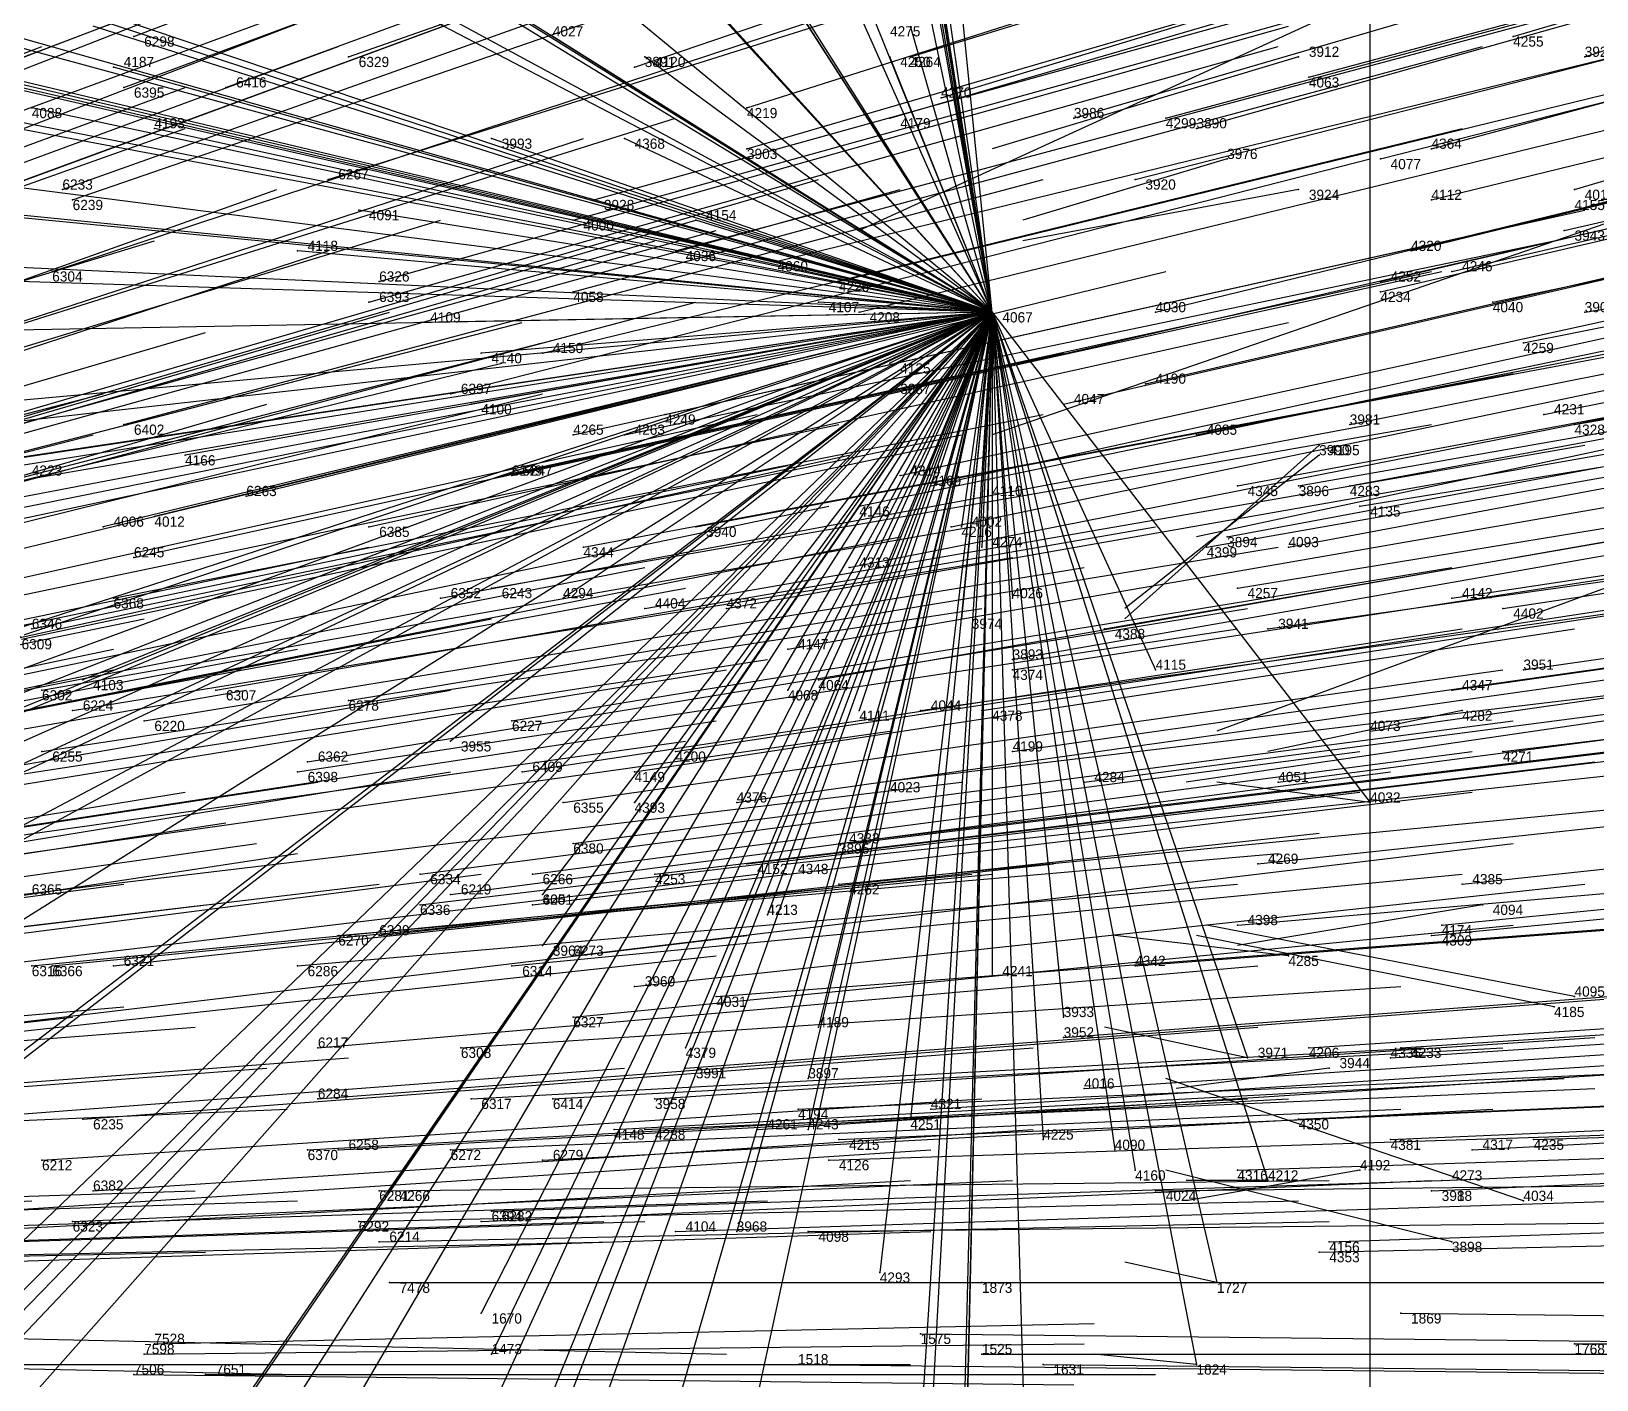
# Model space of a CAD drawing. Extents: x -0.5 to 0.59, y -0.5 to 0.59.
# Drawn here: x 0.317 to 0.4702, y -0.0055 to 0.1265 of the extents above; entities that cross this region are included whole.
import ezdxf

# ---------------------------------------------------------------- set-up
doc = ezdxf.new("R2010")
doc.units = 0
for name, color, linetype in [('Clients', 3, 'CONTINUOUS'), ('Facilities', 3, 'CONTINUOUS'), ('Facilities_lines', 3, 'CONTINUOUS'), ('Min_max_boxes', 1, 'CONTINUOUS'), ('Normals', 1, 'CONTINUOUS'), ('Source_points', 5, 'CONTINUOUS'), ('Text', 3, 'CONTINUOUS')]:
    doc.layers.add(name, color=color, linetype=linetype)

msp = doc.modelspace()

# ---------------------------------------------------------------- linework, layer by layer
at = {"layer": 'Clients', "color": 5}
for p in [(0.368, 0.126, -1.25), (0.325, 0.123, -1.25), (0.377, 0.124, -1.25), (0.401, 0.124, -1.25), (0.317, 0.119, -1.25), (0.329, 0.117, -1.25), (0.362, 0.116, -1.25), (0.375, 0.116, -1.25), (0.349, 0.109, -1.25), (0.382, 0.108, -1.25), (0.343, 0.105, -1.25), (0.394, 0.1, -1.25), (0.355, 0.098, -1.25), (0.361, 0.095, -1.25), (0.401, 0.094, -1.25), (0.36, 0.09, -1.25), (0.332, 0.085, -1.25), (0.411, 0.081, -1.25), (0.329, 0.079, -1.25), (0.324, 0.078, -1.25), (0.408, 0.078, -1.25), (0.41, 0.076, -1.25), (0.369, 0.071, -1.25), (0.413, 0.071, -1.25), (0.408, 0.069, -1.25), (0.322, 0.063, -1.25), (0.427, 0.064, -1.25), (0.391, 0.062, -1.25), (0.398, 0.06, -1.25), (0.358, 0.057, -1.25), (0.376, 0.051, -1.25), (0.448, 0.051, -1.25), (0.367, 0.042, -1.25), (0.389, 0.04, -1.25), (0.367, 0.037, -1.25), (0.411, 0.034, -1.25), (0.418, 0.03, -1.25), (0.394, 0.029, -1.25), (0.381, 0.027, -1.25), (0.436, 0.026, -1.25), (0.393, 0.024, -1.25), (0.403, 0.02, -1.25), (0.393, 0.019, -1.25), (0.416, 0.018, -1.25), (0.423, 0.017, -1.25), (0.425, 0.015, -1.25), (0.438, 0.014, -1.25), (0.352, 0.013, -1.25), (0.386, 0.009, -1.25), (0.4, 0.005, -1.25), (0.433, 0.004, -1.25), (0.361, 0.001, -1.25), (0.362, -0.003, -1.25), (0.431, -0.004, -1.25)]:
    msp.add_point(p, dxfattribs=at)
at = {"layer": 'Facilities', "color": 3}
for p in [(0.327, 0.126, -0.876), (0.462, 0.126, -1.196), (0.348, 0.124, -0.924), (0.376, 0.123, -0.99), (0.403, 0.124, -1.053), (0.441, 0.124, -1.25), (0.469, 0.124, -1.213), (0.442, 0.122, -1.145), (0.326, 0.121, -0.869), (0.336, 0.121, -0.894), (0.406, 0.12, -1.058), (0.387, 0.119, -1.011), (0.401, 0.118, -1.045), (0.419, 0.118, -1.089), (0.428, 0.118, -1.109), (0.431, 0.117, -1.116), (0.387, 0.115, -1.009), (0.454, 0.115, -1.17), (0.434, 0.114, -1.25), (0.449, 0.114, -1.158), (0.346, 0.112, -0.91), (0.425, 0.112, -1.099), (0.32, 0.111, -0.846), (0.441, 0.111, -1.25), (0.468, 0.111, -1.202), (0.321, 0.11, -0.847), (0.372, 0.11, -0.971), (0.454, 0.11, -1.167), (0.468, 0.109, -1.201), (0.37, 0.108, -0.965), (0.467, 0.107, -1.198), (0.38, 0.105, -0.986), (0.452, 0.105, -1.159), (0.319, 0.103, -0.838), (0.39, 0.104, -1.008), (0.456, 0.103, -1.169), (0.351, 0.102, -0.914), (0.396, 0.102, -1.021), (0.449, 0.102, -1.152), (0.35, 0.1, -0.911), (0.37, 0.101, -0.958), (0.449, 0.101, -1.15), (0.46, 0.1, -1.176), (0.398, 0.099, -1.026), (0.411, 0.099, -1.25), (0.427, 0.099, -1.096), (0.469, 0.099, -1.197), (0.367, 0.095, -0.949), (0.463, 0.096, -1.181), (0.426, 0.092, -1.09), (0.358, 0.091, -0.925), (0.401, 0.091, -1.029), (0.379, 0.089, -0.972), (0.418, 0.09, -1.07), (0.465, 0.089, -1.184), (0.326, 0.088, -0.844), (0.446, 0.088, -1.135), (0.468, 0.088, -1.189), (0.37, 0.087, -0.949), (0.375, 0.087, -0.963), (0.431, 0.087, -1.1), (0.443, 0.086, -1.25), (0.443, 0.085, -1.25), (0.363, 0.083, -0.932), (0.364, 0.083, -0.934), (0.402, 0.083, -1.027), (0.405, 0.082, -1.032), (0.435, 0.082, -1.108), (0.441, 0.082, -1.121), (0.446, 0.082, -1.133), (0.338, 0.081, -0.868), (0.398, 0.08, -1.015), (0.447, 0.08, -1.136), (0.35, 0.078, -0.897), (0.382, 0.078, -0.975), (0.407, 0.078, -1.036), (0.434, 0.077, -1.101), (0.371, 0.076, -0.946), (0.432, 0.076, -1.096), (0.44, 0.076, -1.115), (0.327, 0.075, -0.838), (0.397, 0.074, -1.01), (0.325, 0.071, -0.831), (0.357, 0.071, -0.911), (0.362, 0.072, -0.923), (0.435, 0.072, -1.103), (0.456, 0.071, -1.154), (0.377, 0.07, -0.959), (0.385, 0.07, -0.978), (0.461, 0.07, -1.166), (0.317, 0.068, -0.81), (0.422, 0.068, -1.069), (0.438, 0.068, -1.109), (0.391, 0.066, -0.992), (0.413, 0.065, -1.044), (0.394, 0.063, -0.997), (0.413, 0.064, -1.044), (0.463, 0.064, -1.167), (0.318, 0.062, -0.809), (0.335, 0.062, -0.852), (0.456, 0.062, -1.151), (0.321, 0.06, -0.816), (0.348, 0.061, -0.883), (0.404, 0.06, -1.021), (0.41, 0.06, -1.036), (0.457, 0.06, -1.25), (0.328, 0.059, -0.833), (0.364, 0.059, -0.922), (0.448, 0.058, -1.129), (0.318, 0.056, -0.808), (0.38, 0.056, -0.96), (0.413, 0.056, -1.041), (0.461, 0.056, -1.16), (0.343, 0.054, -0.869), (0.344, 0.055, -0.872), (0.365, 0.054, -0.924), (0.376, 0.054, -0.949), (0.4, 0.053, -1.009), (0.42, 0.053, -1.059), (0.439, 0.053, -1.105), (0.369, 0.051, -0.932), (0.386, 0.051, -0.973), (0.37, 0.047, -0.931), (0.396, 0.047, -0.997), (0.397, 0.047, -0.998), (0.387, 0.045, -0.974), (0.391, 0.045, -0.984), (0.437, 0.045, -1.099), (0.355, 0.044, -0.895), (0.366, 0.044, -0.923), (0.378, 0.044, -0.951), (0.396, 0.043, -0.996), (0.457, 0.043, -1.149), (0.358, 0.042, -0.902), (0.355, 0.041, -0.893), (0.366, 0.041, -0.921), (0.459, 0.041, -1.25), (0.435, 0.039, -1.093), (0.455, 0.039, -1.141), (0.347, 0.038, -0.872), (0.351, 0.038, -0.882), (0.454, 0.038, -1.14), (0.37, 0.036, -0.929), (0.44, 0.036, -1.25), (0.317, 0.035, -0.796), (0.319, 0.035, -0.801), (0.325, 0.035, -0.818), (0.343, 0.035, -0.862), (0.364, 0.035, -0.915), (0.425, 0.035, -1.066), (0.376, 0.033, -0.944), (0.384, 0.032, -0.962), (0.466, 0.031, -1.25), (0.468, 0.032, -1.25), (0.37, 0.03, -0.927), (0.418, 0.028, -1.047), (0.345, 0.027, -0.864), (0.359, 0.027, -0.899), (0.442, 0.027, -1.106), (0.451, 0.027, -1.131), (0.381, 0.025, -0.955), (0.444, 0.025, -1.25), (0.45, 0.026, -1.126), (0.42, 0.023, -1.051), (0.345, 0.022, -0.864), (0.36, 0.022, -0.902), (0.368, 0.022, -0.921), (0.378, 0.022, -0.946), (0.322, 0.02, -0.807), (0.392, 0.021, -0.981), (0.405, 0.021, -1.013), (0.441, 0.02, -1.103), (0.374, 0.019, -0.936), (0.377, 0.019, -0.945), (0.388, 0.019, -0.971), (0.344, 0.017, -0.861), (0.347, 0.017, -0.869), (0.358, 0.017, -0.896), (0.396, 0.018, -0.992), (0.45, 0.018, -1.125), (0.458, 0.017, -1.146), (0.464, 0.018, -1.161), (0.318, 0.016, -0.795), (0.367, 0.016, -0.919), (0.395, 0.016, -0.989), (0.435, 0.015, -1.088), (0.447, 0.015, -1.25), (0.455, 0.014, -1.139), (0.323, 0.013, -0.808), (0.351, 0.013, -0.877), (0.427, 0.013, -1.069), (0.454, 0.013, -1.136), (0.454, 0.013, -1.136), (0.362, 0.011, -0.906), (0.463, 0.012, -1.25), (0.321, 0.01, -0.802), (0.349, 0.01, -0.872), (0.361, 0.01, -0.904), (0.351, 0.008, -0.878), (0.38, 0.009, -0.951), (0.393, 0.009, -0.983), (0.444, 0.008, -1.109), (0.456, 0.008, -1.25), (0.443, 0.007, -1.108), (0.352, 0.004, -0.881), (0.41, 0.004, -1.024), (0.451, 0.001, -1.127), (0.404, -0.001, -1.009), (0.328, -0.003, -0.819), (0.329, -0.002, -0.822), (0.41, -0.003, -1.025), (0.468, -0.002, -1.169), (0.392, -0.004, -0.979), (0.416, -0.004, -1.041), (0.327, -0.005, -0.817), (0.334, -0.005, -0.836)]:
    msp.add_point(p, dxfattribs=at)
at = {"layer": 'Facilities_lines', "color": 3}
for q in [(0.393, 0.21, -1.25), (0.392, 0.205, -1.25), (0.391, 0.195, -1.25), (0.397, 0.196, -1.25), (0.374, 0.191, -1.25), (0.397, 0.187, -1.25), (0.396, 0.186, -1.25), (0.359, 0.18, -1.25), (0.375, 0.18, -1.25), (0.398, 0.178, -1.25), (0.361, 0.177, -1.25), (0.363, 0.175, -1.25), (0.326, 0.169, -1.25), (0.346, 0.17, -1.25), (0.35, 0.166, -1.25), (0.306, 0.163, -1.25), (0.289, 0.14, -1.25), (0.264, 0.139, -1.25), (0.339, 0.138, -1.25), (0.35, 0.137, -1.25), (0.301, 0.135, -1.25), (0.342, 0.135, -1.25), (0.258, 0.134, -1.25), (0.287, 0.134, -1.25), (0.36, 0.131, -1.25), (0.277, 0.13, -1.25), (0.408, 0.129, -1.25), (0.323, 0.127, -1.25), (0.368, 0.126, -1.25), (0.403, 0.127, -1.25), (0.273, 0.125, -1.25), (0.278, 0.125, -1.25), (0.306, 0.124, -1.25), (0.325, 0.123, -1.25), (0.377, 0.124, -1.25), (0.401, 0.124, -1.25), (0.313, 0.122, -1.25), (0.247, 0.12, -1.25), (0.317, 0.119, -1.25), (0.329, 0.117, -1.25), (0.362, 0.116, -1.25), (0.375, 0.116, -1.25), (0.267, 0.113, -1.25), (0.301, 0.11, -1.25), (0.349, 0.109, -1.25), (0.382, 0.108, -1.25), (0.259, 0.106, -1.25), (0.343, 0.105, -1.25), (0.253, 0.104, -1.25), (0.394, 0.1, -1.25), (0.228, 0.06, -1.25), (0.24, 0.042, -1.25), (0.243, 0.033, -1.25), (0.253, 0.029, -1.25), (0.253, 0.024, -1.25), (0.254, 0.048, -1.25), (0.257, 0.085, -1.25), (0.264, 0.019, -1.25), (0.277, 0.079, -1.25), (0.28, -0.002, -1.25), (0.281, 0.046, -1.25), (0.285, 0.02, -1.25), (0.29, 0.078, -1.25), (0.291, -0.016, -1.25), (0.291, 0.081, -1.25), (0.292, 0.075, -1.25), (0.293, 0.044, -1.25), (0.293, 0.009, -1.25), (0.295, 0.086, -1.25), (0.302, 0.054, -1.25), (0.302, 0.097, -1.25), (0.303, -0.015, -1.25), (0.305, 0.06, -1.25), (0.306, -0.007, -1.25), (0.306, 0.079, -1.25), (0.309, 0.045, -1.25), (0.31, -0.015, -1.25), (0.313, -0.002, -1.25), (0.316, 0.084, -1.25), (0.322, 0.063, -1.25), (0.324, -0.028, -1.25), (0.324, 0.078, -1.25), (0.329, 0.079, -1.25), (0.332, 0.085, -1.25), (0.334, -0.013, -1.25), (0.338, -0.015, -1.25), (0.349, -0.007, -1.25), (0.352, 0.013, -1.25), (0.355, 0.098, -1.25), (0.358, 0.057, -1.25), (0.359, -0.015, -1.25), (0.36, 0.09, -1.25), (0.361, 0.001, -1.25), (0.361, 0.095, -1.25), (0.362, -0.003, -1.25), (0.364, -0.033, -1.25), (0.365, -0.014, -1.25), (0.367, -0.014, -1.25), (0.367, 0.037, -1.25), (0.367, 0.042, -1.25), (0.369, 0.071, -1.25), (0.375, -0.026, -1.25), (0.376, 0.051, -1.25), (0.381, 0.027, -1.25), (0.385, -0.021, -1.25), (0.386, 0.009, -1.25), (0.389, 0.04, -1.25), (0.391, 0.062, -1.25), (0.393, 0.024, -1.25), (0.393, 0.019, -1.25), (0.394, 0.029, -1.25), (0.398, 0.06, -1.25), (0.4, 0.005, -1.25), (0.401, -0.058, -1.25), (0.401, 0.094, -1.25), (0.403, 0.02, -1.25), (0.404, -0.029, -1.25), (0.407, -0.077, -1.25), (0.407, -0.075, -1.25), (0.408, -0.019, -1.25), (0.408, 0.069, -1.25), (0.408, 0.078, -1.25), (0.41, 0.076, -1.25), (0.433, 0.004, -1.25), (0.415, -0.04, -1.25), (0.431, -0.004, -1.25), (0.418, 0.03, -1.25), (0.436, 0.026, -1.25), (0.413, 0.071, -1.25), (0.448, 0.051, -1.25), (0.423, 0.017, -1.25), (0.411, 0.081, -1.25), (0.427, 0.064, -1.25), (0.425, 0.015, -1.25), (0.438, 0.014, -1.25), (0.416, 0.018, -1.25), (0.411, 0.034, -1.25)]:
    msp.add_line((0.411, 0.099, -1.25), q, dxfattribs=at)
at = {"layer": 'Min_max_boxes', "color": 1}
msp.add_line((0.448, -0.077, -1.25), (0.448, 0.21, -1.25), dxfattribs=at)
msp.add_line((0.448, -0.077, -1.25), (0.448, 0.21, -1.25), dxfattribs=at)
at = {"layer": 'Normals', "color": 1}
for p, q in [((0.327, 0.126, -0.876), (0.413, 0.159, -0.838)), ((0.348, 0.124, -0.924), (0.436, 0.155, -0.888)), ((0.469, 0.124, -1.213), (0.563, 0.155, -1.197)), ((0.326, 0.121, -0.869), (0.412, 0.153, -0.831)), ((0.336, 0.121, -0.894), (0.423, 0.153, -0.856)), ((0.376, 0.123, -0.99), (0.464, 0.153, -0.952)), ((0.462, 0.126, -1.196), (0.554, 0.153, -1.168)), ((0.403, 0.124, -1.053), (0.491, 0.151, -1.015)), ((0.311, 0.115, -0.828), (0.397, 0.148, -0.791)), ((0.387, 0.119, -1.011), (0.475, 0.147, -0.973)), ((0.406, 0.12, -1.058), (0.495, 0.147, -1.021)), ((0.442, 0.122, -1.145), (0.531, 0.146, -1.108)), ((0.285, 0.112, -0.765), (0.371, 0.145, -0.728)), ((0.401, 0.118, -1.045), (0.49, 0.144, -1.008)), ((0.419, 0.118, -1.089), (0.508, 0.144, -1.052)), ((0.274, 0.108, -0.736), (0.361, 0.141, -0.7)), ((0.311, 0.11, -0.826), (0.398, 0.142, -0.788)), ((0.32, 0.111, -0.846), (0.407, 0.142, -0.809)), ((0.387, 0.115, -1.009), (0.476, 0.141, -0.972)), ((0.428, 0.118, -1.109), (0.517, 0.142, -1.071)), ((0.431, 0.117, -1.116), (0.52, 0.142, -1.078)), ((0.321, 0.11, -0.847), (0.408, 0.14, -0.81)), ((0.346, 0.112, -0.91), (0.435, 0.14, -0.872)), ((0.454, 0.115, -1.17), (0.543, 0.139, -1.133)), ((0.468, 0.111, -1.202), (0.561, 0.139, -1.18)), ((0.449, 0.114, -1.158), (0.539, 0.137, -1.12)), ((0.263, 0.102, -0.706), (0.35, 0.136, -0.669)), ((0.292, 0.103, -0.774), (0.379, 0.135, -0.737)), ((0.372, 0.11, -0.971), (0.462, 0.135, -0.933)), ((0.425, 0.112, -1.099), (0.515, 0.135, -1.062)), ((0.468, 0.109, -1.201), (0.561, 0.134, -1.175)), ((0.319, 0.103, -0.838), (0.407, 0.132, -0.801)), ((0.37, 0.108, -0.965), (0.46, 0.133, -0.927)), ((0.454, 0.11, -1.167), (0.544, 0.132, -1.13)), ((0.257, 0.097, -0.686), (0.344, 0.129, -0.648)), ((0.38, 0.105, -0.986), (0.47, 0.129, -0.949)), ((0.446, 0.129, -1.25), (0.398, 0.107, -1.165)), ((0.467, 0.107, -1.198), (0.562, 0.129, -1.175)), ((0.351, 0.102, -0.914), (0.44, 0.127, -0.875)), ((0.368, 0.126, -1.25), (0.368, 0.126, -1.15)), ((0.39, 0.104, -1.008), (0.48, 0.126, -0.971)), ((0.452, 0.105, -1.159), (0.542, 0.127, -1.122)), ((0.231, 0.092, -0.622), (0.318, 0.125, -0.585)), ((0.26, 0.093, -0.689), (0.347, 0.125, -0.652)), ((0.35, 0.1, -0.911), (0.439, 0.125, -0.873)), ((0.37, 0.101, -0.958), (0.459, 0.125, -0.921)), ((0.325, 0.123, -1.25), (0.325, 0.123, -1.15)), ((0.377, 0.124, -1.25), (0.377, 0.124, -1.15)), ((0.396, 0.102, -1.021), (0.486, 0.124, -0.984)), ((0.401, 0.124, -1.25), (0.401, 0.124, -1.15)), ((0.441, 0.124, -1.25), (0.411, 0.115, -1.155)), ((0.449, 0.102, -1.152), (0.539, 0.123, -1.114)), ((0.456, 0.103, -1.169), (0.547, 0.124, -1.132)), ((0.449, 0.101, -1.15), (0.539, 0.122, -1.113)), ((0.245, 0.089, -0.652), (0.332, 0.121, -0.615)), ((0.398, 0.099, -1.026), (0.488, 0.121, -0.989)), ((0.427, 0.099, -1.096), (0.517, 0.121, -1.058)), ((0.291, 0.09, -0.762), (0.38, 0.118, -0.725)), ((0.317, 0.119, -1.25), (0.317, 0.119, -1.15)), ((0.46, 0.1, -1.176), (0.551, 0.119, -1.139)), ((0.245, 0.086, -0.648), (0.332, 0.117, -0.61)), ((0.329, 0.117, -1.25), (0.329, 0.117, -1.15)), ((0.367, 0.095, -0.949), (0.457, 0.117, -0.911)), ((0.282, 0.087, -0.739), (0.371, 0.116, -0.702)), ((0.362, 0.116, -1.25), (0.362, 0.116, -1.15)), ((0.375, 0.116, -1.25), (0.375, 0.116, -1.15)), ((0.358, 0.091, -0.925), (0.448, 0.114, -0.886)), ((0.434, 0.114, -1.25), (0.414, 0.108, -1.152)), ((0.463, 0.096, -1.181), (0.554, 0.114, -1.144)), ((0.469, 0.099, -1.197), (0.563, 0.114, -1.168)), ((0.305, 0.086, -0.792), (0.394, 0.112, -0.755)), ((0.326, 0.088, -0.844), (0.416, 0.112, -0.808)), ((0.401, 0.091, -1.029), (0.492, 0.112, -0.992)), ((0.426, 0.092, -1.09), (0.517, 0.113, -1.053)), ((0.254, 0.08, -0.667), (0.341, 0.111, -0.628)), ((0.312, 0.086, -0.809), (0.402, 0.111, -0.772)), ((0.441, 0.111, -1.25), (0.414, 0.106, -1.154)), ((0.418, 0.09, -1.07), (0.509, 0.111, -1.033)), ((0.349, 0.109, -1.25), (0.349, 0.109, -1.15)), ((0.379, 0.089, -0.972), (0.469, 0.109, -0.935)), ((0.268, 0.081, -0.699), (0.357, 0.108, -0.662)), ((0.293, 0.082, -0.761), (0.382, 0.108, -0.724)), ((0.382, 0.108, -1.25), (0.382, 0.108, -1.15)), ((0.472, 0.108, -1.25), (0.411, 0.087, -1.174)), ((0.24, 0.079, -0.632), (0.329, 0.106, -0.594)), ((0.288, 0.08, -0.748), (0.378, 0.106, -0.711)), ((0.294, 0.082, -0.763), (0.384, 0.107, -0.726)), ((0.37, 0.087, -0.949), (0.46, 0.107, -0.911)), ((0.375, 0.087, -0.963), (0.466, 0.106, -0.926)), ((0.446, 0.088, -1.135), (0.536, 0.106, -1.098)), ((0.465, 0.089, -1.184), (0.556, 0.107, -1.146)), ((0.257, 0.076, -0.671), (0.346, 0.105, -0.634)), ((0.343, 0.105, -1.25), (0.343, 0.105, -1.15)), ((0.431, 0.087, -1.1), (0.522, 0.105, -1.062)), ((0.338, 0.081, -0.868), (0.428, 0.103, -0.831)), ((0.363, 0.083, -0.932), (0.454, 0.103, -0.895)), ((0.364, 0.083, -0.934), (0.455, 0.103, -0.896)), ((0.402, 0.083, -1.027), (0.493, 0.103, -0.991)), ((0.468, 0.088, -1.189), (0.56, 0.104, -1.156)), ((0.405, 0.082, -1.032), (0.496, 0.102, -0.995)), ((0.292, 0.076, -0.754), (0.382, 0.1, -0.717)), ((0.394, 0.1, -1.25), (0.394, 0.1, -1.15)), ((0.263, 0.073, -0.682), (0.352, 0.099, -0.645)), ((0.398, 0.08, -1.015), (0.489, 0.099, -0.978)), ((0.411, 0.099, -1.25), (0.411, 0.099, -1.15)), ((0.435, 0.082, -1.108), (0.526, 0.099, -1.07)), ((0.446, 0.082, -1.133), (0.537, 0.099, -1.095)), ((0.245, 0.071, -0.639), (0.334, 0.097, -0.602)), ((0.276, 0.075, -0.714), (0.365, 0.098, -0.676)), ((0.35, 0.078, -0.897), (0.44, 0.098, -0.859)), ((0.355, 0.098, -1.25), (0.355, 0.098, -1.15)), ((0.407, 0.078, -1.036), (0.498, 0.097, -0.999)), ((0.441, 0.082, -1.121), (0.532, 0.098, -1.083)), ((0.278, 0.073, -0.718), (0.367, 0.096, -0.68)), ((0.327, 0.075, -0.838), (0.418, 0.095, -0.801)), ((0.361, 0.095, -1.25), (0.361, 0.095, -1.15)), ((0.382, 0.078, -0.975), (0.473, 0.095, -0.938)), ((0.447, 0.08, -1.136), (0.539, 0.095, -1.098)), ((0.273, 0.072, -0.706), (0.363, 0.094, -0.668)), ((0.3, 0.072, -0.772), (0.391, 0.094, -0.736)), ((0.401, 0.094, -1.25), (0.401, 0.094, -1.15)), ((0.434, 0.077, -1.101), (0.525, 0.094, -1.064)), ((0.371, 0.076, -0.946), (0.462, 0.093, -0.908)), ((0.397, 0.074, -1.01), (0.488, 0.092, -0.972)), ((0.432, 0.076, -1.096), (0.523, 0.092, -1.059)), ((0.44, 0.076, -1.115), (0.531, 0.093, -1.078)), ((0.235, 0.068, -0.611), (0.324, 0.091, -0.573)), ((0.278, 0.069, -0.715), (0.367, 0.091, -0.677)), ((0.251, 0.064, -0.648), (0.34, 0.09, -0.61)), ((0.298, 0.069, -0.764), (0.388, 0.089, -0.727)), ((0.325, 0.071, -0.831), (0.416, 0.089, -0.795)), ((0.36, 0.09, -1.25), (0.36, 0.09, -1.15)), ((0.305, 0.069, -0.782), (0.396, 0.088, -0.745)), ((0.357, 0.071, -0.911), (0.448, 0.088, -0.873)), ((0.362, 0.072, -0.923), (0.454, 0.088, -0.886)), ((0.234, 0.064, -0.606), (0.323, 0.087, -0.568)), ((0.316, 0.067, -0.806), (0.406, 0.086, -0.769)), ((0.317, 0.068, -0.81), (0.408, 0.087, -0.772)), ((0.377, 0.07, -0.959), (0.469, 0.086, -0.922)), ((0.385, 0.07, -0.978), (0.476, 0.086, -0.941)), ((0.443, 0.086, -1.25), (0.424, 0.069, -1.153)), ((0.473, 0.086, -1.25), (0.431, 0.077, -1.16)), ((0.435, 0.072, -1.103), (0.527, 0.087, -1.066)), ((0.306, 0.065, -0.783), (0.397, 0.085, -0.746)), ((0.332, 0.085, -1.25), (0.332, 0.085, -1.15)), ((0.443, 0.085, -1.25), (0.424, 0.07, -1.153)), ((0.456, 0.071, -1.154), (0.548, 0.085, -1.117)), ((0.3, 0.065, -0.769), (0.391, 0.084, -0.732)), ((0.422, 0.068, -1.069), (0.514, 0.084, -1.032)), ((0.461, 0.07, -1.166), (0.553, 0.084, -1.129)), ((0.391, 0.066, -0.992), (0.483, 0.082, -0.954)), ((0.304, 0.061, -0.775), (0.395, 0.08, -0.738)), ((0.411, 0.081, -1.25), (0.411, 0.081, -1.15)), ((0.413, 0.065, -1.044), (0.504, 0.081, -1.007)), ((0.438, 0.068, -1.109), (0.53, 0.081, -1.071)), ((0.329, 0.079, -1.25), (0.329, 0.079, -1.15)), ((0.394, 0.063, -0.997), (0.485, 0.079, -0.959)), ((0.311, 0.059, -0.791), (0.402, 0.077, -0.754)), ((0.318, 0.062, -0.809), (0.409, 0.078, -0.773)), ((0.324, 0.078, -1.25), (0.324, 0.078, -1.15)), ((0.335, 0.062, -0.852), (0.427, 0.078, -0.815)), ((0.408, 0.078, -1.25), (0.408, 0.078, -1.15)), ((0.413, 0.064, -1.044), (0.504, 0.078, -1.006)), ((0.463, 0.064, -1.167), (0.555, 0.077, -1.131)), ((0.259, 0.057, -0.663), (0.35, 0.076, -0.627)), ((0.348, 0.061, -0.883), (0.439, 0.076, -0.845)), ((0.41, 0.076, -1.25), (0.41, 0.076, -1.15)), ((0.286, 0.056, -0.729), (0.377, 0.074, -0.691)), ((0.321, 0.06, -0.816), (0.413, 0.075, -0.78)), ((0.328, 0.059, -0.833), (0.42, 0.074, -0.796)), ((0.364, 0.059, -0.922), (0.456, 0.074, -0.884)), ((0.41, 0.06, -1.036), (0.502, 0.074, -1)), ((0.456, 0.062, -1.151), (0.548, 0.075, -1.114)), ((0.404, 0.06, -1.021), (0.496, 0.073, -0.984)), ((0.289, 0.055, -0.737), (0.381, 0.072, -0.699)), ((0.369, 0.071, -1.25), (0.369, 0.071, -1.15)), ((0.413, 0.071, -1.25), (0.413, 0.071, -1.15)), ((0.471, 0.072, -1.25), (0.433, 0.058, -1.158)), ((0.448, 0.058, -1.129), (0.54, 0.071, -1.091)), ((0.237, 0.05, -0.606), (0.328, 0.069, -0.569)), ((0.271, 0.051, -0.69), (0.362, 0.069, -0.652)), ((0.318, 0.056, -0.808), (0.41, 0.07, -0.771)), ((0.344, 0.055, -0.872), (0.436, 0.07, -0.834)), ((0.38, 0.056, -0.96), (0.472, 0.07, -0.923)), ((0.408, 0.069, -1.25), (0.408, 0.069, -1.15)), ((0.413, 0.056, -1.041), (0.505, 0.069, -1.004)), ((0.343, 0.054, -0.869), (0.435, 0.068, -0.832)), ((0.365, 0.054, -0.924), (0.457, 0.068, -0.887)), ((0.376, 0.054, -0.949), (0.468, 0.068, -0.912)), ((0.234, 0.047, -0.598), (0.325, 0.066, -0.56)), ((0.252, 0.049, -0.641), (0.343, 0.066, -0.604)), ((0.461, 0.056, -1.16), (0.553, 0.067, -1.123)), ((0.298, 0.051, -0.755), (0.389, 0.065, -0.717)), ((0.42, 0.053, -1.059), (0.512, 0.065, -1.022)), ((0.439, 0.053, -1.105), (0.531, 0.065, -1.068)), ((0.234, 0.045, -0.596), (0.325, 0.064, -0.559)), ((0.293, 0.049, -0.744), (0.385, 0.064, -0.706)), ((0.322, 0.063, -1.25), (0.322, 0.063, -1.15)), ((0.369, 0.051, -0.932), (0.461, 0.064, -0.895)), ((0.386, 0.051, -0.973), (0.478, 0.064, -0.936)), ((0.4, 0.053, -1.009), (0.492, 0.064, -0.972)), ((0.427, 0.064, -1.25), (0.427, 0.064, -1.15)), ((0.246, 0.046, -0.626), (0.338, 0.062, -0.589)), ((0.266, 0.046, -0.676), (0.358, 0.062, -0.639)), ((0.391, 0.062, -1.25), (0.391, 0.062, -1.15)), ((0.398, 0.06, -1.25), (0.398, 0.06, -1.15)), ((0.478, 0.06, -1.25), (0.43, 0.053, -1.163)), ((0.457, 0.06, -1.25), (0.438, 0.056, -1.152)), ((0.292, 0.045, -0.74), (0.384, 0.059, -0.702)), ((0.37, 0.047, -0.931), (0.462, 0.059, -0.895)), ((0.289, 0.044, -0.731), (0.381, 0.057, -0.693)), ((0.309, 0.045, -0.781), (0.401, 0.058, -0.744)), ((0.358, 0.057, -1.25), (0.358, 0.057, -1.15)), ((0.396, 0.047, -0.997), (0.488, 0.058, -0.96)), ((0.397, 0.047, -0.998), (0.489, 0.058, -0.962)), ((0.355, 0.044, -0.895), (0.447, 0.056, -0.857)), ((0.366, 0.044, -0.923), (0.458, 0.056, -0.885)), ((0.387, 0.045, -0.974), (0.479, 0.056, -0.937)), ((0.266, 0.039, -0.673), (0.358, 0.054, -0.636)), ((0.358, 0.042, -0.902), (0.45, 0.054, -0.864)), ((0.378, 0.044, -0.951), (0.47, 0.055, -0.914)), ((0.391, 0.045, -0.984), (0.484, 0.055, -0.947)), ((0.437, 0.045, -1.099), (0.53, 0.055, -1.062)), ((0.253, 0.039, -0.64), (0.345, 0.053, -0.604)), ((0.316, 0.042, -0.797), (0.408, 0.053, -0.76)), ((0.448, 0.051, -1.25), (0.433, 0.053, -1.151)), ((0.457, 0.043, -1.149), (0.55, 0.053, -1.112)), ((0.24, 0.037, -0.608), (0.332, 0.052, -0.571)), ((0.355, 0.041, -0.893), (0.447, 0.052, -0.856)), ((0.366, 0.041, -0.921), (0.458, 0.052, -0.884)), ((0.376, 0.051, -1.25), (0.376, 0.051, -1.15)), ((0.396, 0.043, -0.996), (0.489, 0.052, -0.959)), ((0.244, 0.035, -0.617), (0.336, 0.049, -0.579)), ((0.351, 0.038, -0.882), (0.443, 0.048, -0.844)), ((0.455, 0.039, -1.141), (0.547, 0.048, -1.105)), ((0.247, 0.034, -0.623), (0.339, 0.047, -0.585)), ((0.251, 0.032, -0.633), (0.343, 0.046, -0.596)), ((0.347, 0.038, -0.872), (0.439, 0.046, -0.834)), ((0.37, 0.036, -0.929), (0.462, 0.047, -0.892)), ((0.435, 0.039, -1.093), (0.528, 0.047, -1.055)), ((0.454, 0.038, -1.14), (0.547, 0.047, -1.103)), ((0.325, 0.035, -0.818), (0.417, 0.045, -0.78)), ((0.235, 0.031, -0.592), (0.326, 0.043, -0.554)), ((0.259, 0.032, -0.652), (0.351, 0.043, -0.616)), ((0.268, 0.032, -0.676), (0.361, 0.044, -0.639)), ((0.296, 0.033, -0.746), (0.388, 0.044, -0.708)), ((0.317, 0.035, -0.796), (0.409, 0.044, -0.759)), ((0.319, 0.035, -0.801), (0.411, 0.044, -0.764)), ((0.343, 0.035, -0.862), (0.435, 0.043, -0.824)), ((0.364, 0.035, -0.915), (0.457, 0.044, -0.878)), ((0.376, 0.033, -0.944), (0.469, 0.043, -0.907)), ((0.367, 0.042, -1.25), (0.367, 0.042, -1.15)), ((0.425, 0.035, -1.066), (0.517, 0.042, -1.029)), ((0.242, 0.03, -0.61), (0.334, 0.041, -0.572)), ((0.389, 0.04, -1.25), (0.389, 0.04, -1.15)), ((0.459, 0.041, -1.25), (0.435, 0.037, -1.153)), ((0.37, 0.03, -0.927), (0.462, 0.039, -0.89)), ((0.384, 0.032, -0.962), (0.476, 0.039, -0.925)), ((0.468, 0.032, -1.25), (0.432, 0.039, -1.157)), ((0.295, 0.027, -0.742), (0.387, 0.038, -0.704)), ((0.367, 0.037, -1.25), (0.367, 0.037, -1.15)), ((0.44, 0.036, -1.25), (0.423, 0.038, -1.151)), ((0.466, 0.031, -1.25), (0.431, 0.038, -1.157)), ((0.292, 0.026, -0.733), (0.384, 0.036, -0.696)), ((0.345, 0.027, -0.864), (0.437, 0.035, -0.826)), ((0.411, 0.034, -1.25), (0.411, 0.034, -1.15)), ((0.418, 0.028, -1.047), (0.511, 0.035, -1.01)), ((0.359, 0.027, -0.899), (0.451, 0.033, -0.861)), ((0.442, 0.027, -1.106), (0.534, 0.033, -1.069)), ((0.451, 0.027, -1.131), (0.544, 0.033, -1.092)), ((0.235, 0.023, -0.59), (0.326, 0.031, -0.551)), ((0.381, 0.025, -0.955), (0.474, 0.032, -0.918)), ((0.45, 0.026, -1.126), (0.542, 0.032, -1.088)), ((0.23, 0.02, -0.577), (0.321, 0.03, -0.538)), ((0.418, 0.03, -1.25), (0.418, 0.03, -1.15)), ((0.241, 0.022, -0.605), (0.333, 0.029, -0.567)), ((0.345, 0.022, -0.864), (0.437, 0.029, -0.826)), ((0.378, 0.022, -0.946), (0.47, 0.028, -0.909)), ((0.394, 0.029, -1.25), (0.394, 0.029, -1.15)), ((0.42, 0.023, -1.051), (0.512, 0.029, -1.014)), ((0.436, 0.026, -1.25), (0.422, 0.029, -1.151)), ((0.322, 0.02, -0.807), (0.415, 0.027, -0.77)), ((0.36, 0.022, -0.902), (0.453, 0.027, -0.865)), ((0.368, 0.022, -0.921), (0.461, 0.027, -0.884)), ((0.381, 0.027, -1.25), (0.381, 0.027, -1.15)), ((0.405, 0.021, -1.013), (0.498, 0.027, -0.977)), ((0.247, 0.018, -0.62), (0.34, 0.025, -0.583)), ((0.255, 0.019, -0.64), (0.348, 0.026, -0.604)), ((0.283, 0.018, -0.708), (0.375, 0.025, -0.67)), ((0.388, 0.019, -0.971), (0.481, 0.025, -0.934)), ((0.392, 0.021, -0.981), (0.485, 0.025, -0.944)), ((0.444, 0.025, -1.25), (0.429, 0.023, -1.151)), ((0.374, 0.019, -0.936), (0.467, 0.024, -0.899)), ((0.377, 0.019, -0.945), (0.47, 0.023, -0.907)), ((0.393, 0.024, -1.25), (0.393, 0.024, -1.15)), ((0.463, 0.012, -1.25), (0.428, 0.024, -1.157)), ((0.441, 0.02, -1.103), (0.533, 0.024, -1.065)), ((0.318, 0.016, -0.795), (0.41, 0.022, -0.759)), ((0.344, 0.017, -0.861), (0.436, 0.022, -0.823)), ((0.347, 0.017, -0.869), (0.44, 0.022, -0.832)), ((0.396, 0.018, -0.992), (0.489, 0.022, -0.955)), ((0.45, 0.018, -1.125), (0.542, 0.022, -1.088)), ((0.458, 0.017, -1.146), (0.551, 0.022, -1.108)), ((0.249, 0.017, -0.625), (0.342, 0.021, -0.588)), ((0.358, 0.017, -0.896), (0.451, 0.021, -0.858)), ((0.367, 0.016, -0.919), (0.46, 0.021, -0.882)), ((0.403, 0.02, -1.25), (0.403, 0.02, -1.15)), ((0.464, 0.018, -1.161), (0.557, 0.021, -1.124)), ((0.323, 0.013, -0.808), (0.415, 0.019, -0.77)), ((0.393, 0.019, -1.25), (0.393, 0.019, -1.15)), ((0.395, 0.016, -0.989), (0.488, 0.019, -0.952)), ((0.313, 0.011, -0.782), (0.405, 0.017, -0.745)), ((0.416, 0.018, -1.25), (0.416, 0.018, -1.15)), ((0.423, 0.017, -1.25), (0.423, 0.017, -1.15)), ((0.435, 0.015, -1.088), (0.528, 0.018, -1.05)), ((0.454, 0.013, -1.136), (0.547, 0.017, -1.099)), ((0.454, 0.013, -1.136), (0.547, 0.017, -1.099)), ((0.455, 0.014, -1.139), (0.548, 0.018, -1.101)), ((0.31, 0.009, -0.776), (0.403, 0.014, -0.739)), ((0.321, 0.01, -0.802), (0.413, 0.014, -0.765)), ((0.351, 0.013, -0.877), (0.444, 0.014, -0.84)), ((0.361, 0.01, -0.904), (0.454, 0.014, -0.867)), ((0.362, 0.011, -0.906), (0.455, 0.014, -0.869)), ((0.425, 0.015, -1.25), (0.425, 0.015, -1.15)), ((0.427, 0.013, -1.069), (0.52, 0.014, -1.031)), ((0.456, 0.008, -1.25), (0.428, 0.015, -1.154)), ((0.447, 0.015, -1.25), (0.43, 0.012, -1.152)), ((0.438, 0.014, -1.25), (0.43, 0.014, -1.15)), ((0.24, 0.01, -0.601), (0.333, 0.013, -0.563)), ((0.352, 0.013, -1.25), (0.352, 0.013, -1.15)), ((0.225, 0.008, -0.563), (0.317, 0.012, -0.524)), ((0.25, 0.009, -0.626), (0.343, 0.012, -0.589)), ((0.297, 0.009, -0.742), (0.389, 0.012, -0.704)), ((0.349, 0.01, -0.872), (0.441, 0.012, -0.835)), ((0.38, 0.009, -0.951), (0.473, 0.012, -0.914)), ((0.444, 0.008, -1.109), (0.536, 0.011, -1.071)), ((0.281, 0.007, -0.702), (0.373, 0.01, -0.664)), ((0.284, 0.007, -0.711), (0.377, 0.01, -0.672)), ((0.351, 0.008, -0.878), (0.444, 0.01, -0.841)), ((0.393, 0.009, -0.983), (0.486, 0.01, -0.946)), ((0.282, 0.006, -0.705), (0.374, 0.008, -0.667)), ((0.312, 0.006, -0.78), (0.405, 0.009, -0.743)), ((0.386, 0.009, -1.25), (0.386, 0.009, -1.15)), ((0.443, 0.007, -1.108), (0.536, 0.009, -1.07)), ((0.241, 0.005, -0.603), (0.334, 0.007, -0.565)), ((0.4, 0.005, -1.25), (0.4, 0.005, -1.15)), ((0.433, 0.004, -1.25), (0.424, 0.006, -1.15)), ((0.352, 0.004, -0.881), (0.445, 0.004, -0.844)), ((0.41, 0.004, -1.024), (0.503, 0.004, -0.988)), ((0.329, -0.002, -0.822), (0.421, 0, -0.784)), ((0.361, 0.001, -1.25), (0.361, 0.001, -1.15)), ((0.451, 0.001, -1.127), (0.544, 0, -1.09)), ((0.293, -0.001, -0.732), (0.385, -0.003, -0.695)), ((0.404, -0.001, -1.009), (0.496, -0.002, -0.972)), ((0.25, -0.003, -0.624), (0.343, -0.005, -0.588)), ((0.328, -0.003, -0.819), (0.42, -0.002, -0.781)), ((0.362, -0.003, -1.25), (0.362, -0.003, -1.15)), ((0.41, -0.003, -1.025), (0.503, -0.003, -0.988)), ((0.431, -0.004, -1.25), (0.421, -0.003, -1.151)), ((0.468, -0.002, -1.169), (0.561, -0.002, -1.132)), ((0.31, -0.004, -0.775), (0.403, -0.004, -0.737)), ((0.392, -0.004, -0.979), (0.484, -0.005, -0.942)), ((0.416, -0.004, -1.041), (0.509, -0.005, -1.004)), ((0.327, -0.005, -0.817), (0.419, -0.006, -0.779)), ((0.334, -0.005, -0.836), (0.427, -0.005, -0.799))]:
    msp.add_line(p, q, dxfattribs=at)
at = {"layer": 'Source_points', "color": 5}
for p in [(0.327, 0.126, -0.876), (0.368, 0.126, -1.25), (0.462, 0.126, -1.196), (0.325, 0.123, -1.25), (0.348, 0.124, -0.924), (0.376, 0.123, -0.99), (0.377, 0.124, -1.25), (0.401, 0.124, -1.25), (0.403, 0.124, -1.053), (0.441, 0.124, -1.25), (0.469, 0.124, -1.213), (0.442, 0.122, -1.145), (0.326, 0.121, -0.869), (0.336, 0.121, -0.894), (0.406, 0.12, -1.058), (0.317, 0.119, -1.25), (0.387, 0.119, -1.011), (0.401, 0.118, -1.045), (0.419, 0.118, -1.089), (0.428, 0.118, -1.109), (0.329, 0.117, -1.25), (0.431, 0.117, -1.116), (0.362, 0.116, -1.25), (0.375, 0.116, -1.25), (0.387, 0.115, -1.009), (0.454, 0.115, -1.17), (0.434, 0.114, -1.25), (0.449, 0.114, -1.158), (0.346, 0.112, -0.91), (0.425, 0.112, -1.099), (0.32, 0.111, -0.846), (0.441, 0.111, -1.25), (0.468, 0.111, -1.202), (0.321, 0.11, -0.847), (0.349, 0.109, -1.25), (0.372, 0.11, -0.971), (0.454, 0.11, -1.167), (0.468, 0.109, -1.201), (0.37, 0.108, -0.965), (0.382, 0.108, -1.25), (0.467, 0.107, -1.198), (0.343, 0.105, -1.25), (0.38, 0.105, -0.986), (0.452, 0.105, -1.159), (0.319, 0.103, -0.838), (0.39, 0.104, -1.008), (0.456, 0.103, -1.169), (0.351, 0.102, -0.914), (0.396, 0.102, -1.021), (0.449, 0.102, -1.152), (0.35, 0.1, -0.911), (0.37, 0.101, -0.958), (0.394, 0.1, -1.25), (0.449, 0.101, -1.15), (0.46, 0.1, -1.176), (0.398, 0.099, -1.026), (0.411, 0.099, -1.25), (0.427, 0.099, -1.096), (0.469, 0.099, -1.197), (0.355, 0.098, -1.25), (0.361, 0.095, -1.25), (0.367, 0.095, -0.949), (0.463, 0.096, -1.181), (0.401, 0.094, -1.25), (0.426, 0.092, -1.09), (0.358, 0.091, -0.925), (0.401, 0.091, -1.029), (0.36, 0.09, -1.25), (0.379, 0.089, -0.972), (0.418, 0.09, -1.07), (0.465, 0.089, -1.184), (0.326, 0.088, -0.844), (0.446, 0.088, -1.135), (0.468, 0.088, -1.189), (0.37, 0.087, -0.949), (0.375, 0.087, -0.963), (0.431, 0.087, -1.1), (0.443, 0.086, -1.25), (0.332, 0.085, -1.25), (0.443, 0.085, -1.25), (0.363, 0.083, -0.932), (0.364, 0.083, -0.934), (0.402, 0.083, -1.027), (0.405, 0.082, -1.032), (0.435, 0.082, -1.108), (0.441, 0.082, -1.121), (0.446, 0.082, -1.133), (0.338, 0.081, -0.868), (0.398, 0.08, -1.015), (0.411, 0.081, -1.25), (0.447, 0.08, -1.136), (0.329, 0.079, -1.25), (0.324, 0.078, -1.25), (0.35, 0.078, -0.897), (0.382, 0.078, -0.975), (0.407, 0.078, -1.036), (0.408, 0.078, -1.25), (0.434, 0.077, -1.101), (0.371, 0.076, -0.946), (0.41, 0.076, -1.25), (0.432, 0.076, -1.096), (0.44, 0.076, -1.115), (0.327, 0.075, -0.838), (0.397, 0.074, -1.01), (0.325, 0.071, -0.831), (0.357, 0.071, -0.911), (0.362, 0.072, -0.923), (0.369, 0.071, -1.25), (0.413, 0.071, -1.25), (0.435, 0.072, -1.103), (0.456, 0.071, -1.154), (0.377, 0.07, -0.959), (0.385, 0.07, -0.978), (0.408, 0.069, -1.25), (0.461, 0.07, -1.166), (0.317, 0.068, -0.81), (0.422, 0.068, -1.069), (0.438, 0.068, -1.109), (0.391, 0.066, -0.992), (0.413, 0.065, -1.044), (0.322, 0.063, -1.25), (0.394, 0.063, -0.997), (0.413, 0.064, -1.044), (0.427, 0.064, -1.25), (0.463, 0.064, -1.167), (0.318, 0.062, -0.809), (0.335, 0.062, -0.852), (0.391, 0.062, -1.25), (0.456, 0.062, -1.151), (0.321, 0.06, -0.816), (0.348, 0.061, -0.883), (0.398, 0.06, -1.25), (0.404, 0.06, -1.021), (0.41, 0.06, -1.036), (0.457, 0.06, -1.25), (0.328, 0.059, -0.833), (0.364, 0.059, -0.922), (0.358, 0.057, -1.25), (0.448, 0.058, -1.129), (0.318, 0.056, -0.808), (0.38, 0.056, -0.96), (0.413, 0.056, -1.041), (0.461, 0.056, -1.16), (0.343, 0.054, -0.869), (0.344, 0.055, -0.872), (0.365, 0.054, -0.924), (0.376, 0.054, -0.949), (0.4, 0.053, -1.009), (0.42, 0.053, -1.059), (0.439, 0.053, -1.105), (0.369, 0.051, -0.932), (0.376, 0.051, -1.25), (0.386, 0.051, -0.973), (0.448, 0.051, -1.25), (0.37, 0.047, -0.931), (0.396, 0.047, -0.997), (0.397, 0.047, -0.998), (0.387, 0.045, -0.974), (0.391, 0.045, -0.984), (0.437, 0.045, -1.099), (0.355, 0.044, -0.895), (0.366, 0.044, -0.923), (0.378, 0.044, -0.951), (0.396, 0.043, -0.996), (0.457, 0.043, -1.149), (0.358, 0.042, -0.902), (0.367, 0.042, -1.25), (0.355, 0.041, -0.893), (0.366, 0.041, -0.921), (0.389, 0.04, -1.25), (0.459, 0.041, -1.25), (0.435, 0.039, -1.093), (0.455, 0.039, -1.141), (0.347, 0.038, -0.872), (0.351, 0.038, -0.882), (0.367, 0.037, -1.25), (0.454, 0.038, -1.14), (0.37, 0.036, -0.929), (0.44, 0.036, -1.25), (0.317, 0.035, -0.796), (0.319, 0.035, -0.801), (0.325, 0.035, -0.818), (0.343, 0.035, -0.862), (0.364, 0.035, -0.915), (0.411, 0.034, -1.25), (0.425, 0.035, -1.066), (0.376, 0.033, -0.944), (0.384, 0.032, -0.962), (0.466, 0.031, -1.25), (0.468, 0.032, -1.25), (0.37, 0.03, -0.927), (0.418, 0.03, -1.25), (0.394, 0.029, -1.25), (0.418, 0.028, -1.047), (0.345, 0.027, -0.864), (0.359, 0.027, -0.899), (0.381, 0.027, -1.25), (0.442, 0.027, -1.106), (0.451, 0.027, -1.131), (0.381, 0.025, -0.955), (0.436, 0.026, -1.25), (0.444, 0.025, -1.25), (0.45, 0.026, -1.126), (0.393, 0.024, -1.25), (0.42, 0.023, -1.051), (0.345, 0.022, -0.864), (0.36, 0.022, -0.902), (0.368, 0.022, -0.921), (0.378, 0.022, -0.946), (0.322, 0.02, -0.807), (0.392, 0.021, -0.981), (0.403, 0.02, -1.25), (0.405, 0.021, -1.013), (0.441, 0.02, -1.103), (0.374, 0.019, -0.936), (0.377, 0.019, -0.945), (0.388, 0.019, -0.971), (0.393, 0.019, -1.25), (0.344, 0.017, -0.861), (0.347, 0.017, -0.869), (0.358, 0.017, -0.896), (0.396, 0.018, -0.992), (0.416, 0.018, -1.25), (0.423, 0.017, -1.25), (0.45, 0.018, -1.125), (0.458, 0.017, -1.146), (0.464, 0.018, -1.161), (0.318, 0.016, -0.795), (0.367, 0.016, -0.919), (0.395, 0.016, -0.989), (0.425, 0.015, -1.25), (0.435, 0.015, -1.088), (0.438, 0.014, -1.25), (0.447, 0.015, -1.25), (0.455, 0.014, -1.139), (0.323, 0.013, -0.808), (0.351, 0.013, -0.877), (0.352, 0.013, -1.25), (0.427, 0.013, -1.069), (0.454, 0.013, -1.136), (0.454, 0.013, -1.136), (0.362, 0.011, -0.906), (0.463, 0.012, -1.25), (0.321, 0.01, -0.802), (0.349, 0.01, -0.872), (0.361, 0.01, -0.904), (0.351, 0.008, -0.878), (0.38, 0.009, -0.951), (0.386, 0.009, -1.25), (0.393, 0.009, -0.983), (0.444, 0.008, -1.109), (0.456, 0.008, -1.25), (0.443, 0.007, -1.108), (0.4, 0.005, -1.25), (0.352, 0.004, -0.881), (0.41, 0.004, -1.024), (0.433, 0.004, -1.25), (0.361, 0.001, -1.25), (0.451, 0.001, -1.127), (0.404, -0.001, -1.009), (0.328, -0.003, -0.819), (0.329, -0.002, -0.822), (0.362, -0.003, -1.25), (0.41, -0.003, -1.025), (0.468, -0.002, -1.169), (0.392, -0.004, -0.979), (0.416, -0.004, -1.041), (0.431, -0.004, -1.25), (0.327, -0.005, -0.817), (0.334, -0.005, -0.836)]:
    msp.add_point(p, dxfattribs=at)

# ---------------------------------------------------------------- texts
at = {"layer": 'Text', "color": 3}
for s, p in [('6298', (0.328, 0.125, -0.876)), ('4027', (0.368, 0.126, -1.25)), ('4275', (0.401, 0.126, -1.049)), ('4255', (0.462, 0.125, -1.196)), ('3912', (0.442, 0.124, -1.25)), ('3929', (0.469, 0.124, -1.213)), ('4187', (0.326, 0.123, -1.25)), ('6329', (0.349, 0.123, -0.924)), ('3891', (0.377, 0.123, -0.99)), ('4120', (0.378, 0.123, -1.25)), ('4250', (0.402, 0.123, -1.25)), ('4264', (0.403, 0.123, -1.053)), ('6416', (0.337, 0.121, -0.894)), ('4063', (0.442, 0.121, -1.145)), ('6395', (0.327, 0.12, -0.869)), ('4270', (0.406, 0.12, -1.058)), ('4088', (0.317, 0.118, -1.25)), ('4193', (0.329, 0.117, -1.25)), ('4219', (0.387, 0.118, -1.011)), ('4179', (0.402, 0.117, -1.045)), ('3986', (0.419, 0.118, -1.089)), ('4299', (0.428, 0.117, -1.109)), ('3890', (0.431, 0.117, -1.116)), ('3993', (0.363, 0.115, -1.25)), ('4368', (0.376, 0.115, -1.25)), ('3903', (0.387, 0.114, -1.009)), ('3976', (0.434, 0.114, -1.25)), ('4364', (0.454, 0.115, -1.17)), ('4077', (0.45, 0.113, -1.158)), ('6233', (0.32, 0.111, -0.846)), ('6267', (0.347, 0.112, -0.91)), ('3920', (0.426, 0.111, -1.099)), ('3924', (0.442, 0.11, -1.25)), ('4112', (0.454, 0.11, -1.167)), ('4018', (0.469, 0.11, -1.202)), ('6239', (0.321, 0.109, -0.847)), ('4091', (0.35, 0.108, -1.25)), ('3928', (0.373, 0.109, -0.971)), ('4154', (0.383, 0.108, -1.25)), ('4155', (0.468, 0.109, -1.201)), ('4000', (0.371, 0.107, -0.965)), ('4118', (0.344, 0.105, -1.25)), ('4320', (0.452, 0.105, -1.159)), ('3943', (0.468, 0.106, -1.198)), ('4036', (0.381, 0.104, -0.986)), ('6304', (0.319, 0.102, -0.838)), ('6326', (0.351, 0.102, -0.914)), ('4060', (0.39, 0.103, -1.008)), ('4252', (0.45, 0.102, -1.152)), ('4246', (0.457, 0.103, -1.169)), ('4226', (0.396, 0.101, -1.021)), ('6393', (0.351, 0.1, -0.911)), ('4058', (0.37, 0.1, -0.958)), ('4107', (0.395, 0.099, -1.25)), ('4030', (0.427, 0.099, -1.096)), ('4234', (0.449, 0.1, -1.15)), ('4040', (0.46, 0.099, -1.176)), ('3906', (0.469, 0.099, -1.197)), ('4109', (0.356, 0.098, -1.25)), ('4208', (0.399, 0.098, -1.026)), ('4067', (0.412, 0.098, -1.25)), ('4140', (0.362, 0.094, -1.25)), ('4150', (0.368, 0.095, -0.949)), ('4259', (0.463, 0.095, -1.181)), ('4125', (0.402, 0.093, -1.25)), ('6397', (0.359, 0.091, -0.925)), ('3887', (0.402, 0.091, -1.029)), ('4190', (0.427, 0.092, -1.09)), ('4047', (0.419, 0.09, -1.07)), ('4100', (0.361, 0.089, -1.25)), ('4249', (0.379, 0.088, -0.972)), ('3981', (0.446, 0.088, -1.135)), ('4231', (0.466, 0.089, -1.184)), ('6402', (0.327, 0.087, -0.844)), ('4265', (0.37, 0.087, -0.949)), ('4263', (0.376, 0.087, -0.963)), ('4085', (0.432, 0.087, -1.1)), ('4328', (0.468, 0.087, -1.189)), ('3990', (0.443, 0.085, -1.25)), ('4195', (0.444, 0.085, -1.25)), ('4166', (0.332, 0.084, -1.25)), ('4223', (0.317, 0.083, -1.25)), ('6249', (0.364, 0.083, -0.932)), ('6247', (0.365, 0.083, -0.934)), ('4314', (0.403, 0.083, -1.027)), ('4169', (0.405, 0.082, -1.032)), ('6263', (0.338, 0.081, -0.868)), ('4110', (0.411, 0.081, -1.25)), ('4345', (0.436, 0.081, -1.108)), ('3896', (0.441, 0.081, -1.121)), ('4283', (0.446, 0.081, -1.133)), ('4146', (0.398, 0.079, -1.015)), ('4135', (0.448, 0.079, -1.136)), ('4006', (0.325, 0.078, -1.25)), ('4012', (0.329, 0.078, -1.25)), ('4002', (0.409, 0.078, -1.25)), ('6385', (0.351, 0.077, -0.897)), ('3940', (0.383, 0.077, -0.975)), ('4216', (0.408, 0.077, -1.036)), ('4274', (0.411, 0.076, -1.25)), ('3894', (0.434, 0.076, -1.101)), ('4093', (0.44, 0.076, -1.115)), ('6245', (0.327, 0.075, -0.838)), ('4344', (0.371, 0.075, -0.946)), ('4399', (0.432, 0.075, -1.096)), ('4313', (0.398, 0.074, -1.01)), ('6352', (0.358, 0.071, -0.911)), ('6243', (0.363, 0.071, -0.923)), ('4294', (0.369, 0.071, -1.25)), ('4026', (0.413, 0.071, -1.25)), ('4257', (0.436, 0.071, -1.103)), ('4142', (0.457, 0.071, -1.154)), ('6368', (0.325, 0.07, -0.831)), ('4404', (0.378, 0.07, -0.959)), ('4372', (0.385, 0.07, -0.978)), ('6346', (0.317, 0.068, -0.81)), ('3974', (0.409, 0.068, -1.25)), ('3941', (0.439, 0.068, -1.109)), ('4402', (0.462, 0.069, -1.166)), ('4388', (0.423, 0.067, -1.069)), ('6309', (0.316, 0.066, -0.806)), ('4147', (0.392, 0.066, -0.992)), ('3893', (0.413, 0.065, -1.044)), ('4115', (0.427, 0.064, -1.25)), ('3951', (0.463, 0.064, -1.167)), ('4103', (0.323, 0.062, -1.25)), ('4064', (0.394, 0.062, -0.997)), ('4374', (0.413, 0.063, -1.044)), ('4347', (0.457, 0.062, -1.151)), ('6302', (0.318, 0.061, -0.809)), ('6307', (0.336, 0.061, -0.852)), ('4068', (0.391, 0.061, -1.25)), ('6224', (0.322, 0.06, -0.816)), ('6278', (0.348, 0.06, -0.883)), ('4111', (0.398, 0.059, -1.25)), ('4044', (0.405, 0.06, -1.021)), ('4378', (0.411, 0.059, -1.036)), ('4282', (0.457, 0.059, -1.25)), ('6220', (0.329, 0.058, -0.833)), ('6227', (0.364, 0.058, -0.922)), ('4073', (0.448, 0.058, -1.129)), ('3955', (0.359, 0.056, -1.25)), ('4199', (0.413, 0.056, -1.041)), ('6255', (0.319, 0.055, -0.808)), ('6362', (0.345, 0.055, -0.872)), ('4200', (0.38, 0.055, -0.96)), ('4271', (0.461, 0.055, -1.16)), ('6398', (0.344, 0.053, -0.869)), ('6409', (0.366, 0.054, -0.924)), ('4149', (0.376, 0.053, -0.949)), ('4284', (0.421, 0.053, -1.059)), ('4051', (0.439, 0.053, -1.105)), ('4023', (0.401, 0.052, -1.009)), ('6355', (0.37, 0.05, -0.932)), ('4393', (0.376, 0.05, -1.25)), ('4376', (0.386, 0.051, -0.973)), ('4032', (0.448, 0.051, -1.25)), ('4333', (0.397, 0.047, -0.998)), ('6380', (0.37, 0.046, -0.931)), ('3895', (0.396, 0.046, -0.997)), ('4269', (0.438, 0.045, -1.099)), ('4152', (0.388, 0.044, -0.974)), ('4348', (0.392, 0.044, -0.984)), ('6365', (0.317, 0.042, -0.797)), ('6334', (0.356, 0.043, -0.895)), ('6219', (0.359, 0.042, -0.902)), ('6266', (0.367, 0.043, -0.923)), ('4253', (0.378, 0.043, -0.951)), ('4262', (0.397, 0.042, -0.996)), ('4385', (0.458, 0.043, -1.149)), ('4001', (0.367, 0.041, -1.25)), ('6251', (0.367, 0.041, -0.921)), ('6336', (0.355, 0.04, -0.893)), ('4213', (0.389, 0.04, -1.25)), ('4398', (0.436, 0.039, -1.093)), ('4094', (0.46, 0.04, -1.25)), ('6339', (0.351, 0.038, -0.882)), ('4174', (0.455, 0.038, -1.141)), ('6270', (0.347, 0.037, -0.872)), ('3964', (0.368, 0.036, -1.25)), ('6273', (0.37, 0.036, -0.929)), ('4309', (0.455, 0.037, -1.14)), ('6321', (0.326, 0.035, -0.818)), ('4342', (0.425, 0.035, -1.066)), ('4285', (0.44, 0.035, -1.25)), ('6316', (0.317, 0.034, -0.796)), ('6366', (0.319, 0.034, -0.801)), ('6286', (0.344, 0.034, -0.862)), ('6314', (0.365, 0.034, -0.915)), ('3960', (0.377, 0.033, -0.944)), ('4241', (0.412, 0.034, -1.25)), ('4095', (0.468, 0.032, -1.25)), ('4031', (0.384, 0.031, -0.962)), ('3933', (0.418, 0.03, -1.25)), ('4185', (0.466, 0.03, -1.25)), ('6327', (0.37, 0.029, -0.927)), ('4189', (0.394, 0.029, -1.25)), ('6217', (0.345, 0.027, -0.864)), ('3952', (0.418, 0.028, -1.047)), ('6308', (0.359, 0.026, -0.899)), ('4379', (0.381, 0.026, -1.25)), ('3971', (0.437, 0.026, -1.25)), ('4206', (0.442, 0.026, -1.106)), ('4335', (0.45, 0.026, -1.126)), ('4233', (0.452, 0.026, -1.131)), ('3991', (0.382, 0.024, -0.955)), ('3897', (0.393, 0.024, -1.25)), ('3944', (0.445, 0.025, -1.25)), ('6284', (0.345, 0.022, -0.864)), ('4016', (0.42, 0.023, -1.051)), ('6317', (0.361, 0.021, -0.902)), ('6414', (0.368, 0.021, -0.921)), ('3958', (0.378, 0.021, -0.946)), ('4321', (0.405, 0.021, -1.013)), ('6235', (0.323, 0.019, -0.807)), ('4261', (0.389, 0.019, -0.971)), ('4194', (0.392, 0.02, -0.981)), ('4243', (0.393, 0.019, -1.25)), ('4251', (0.403, 0.019, -1.25)), ('4350', (0.441, 0.019, -1.103)), ('4148', (0.374, 0.018, -0.936)), ('4288', (0.378, 0.018, -0.945)), ('4225', (0.416, 0.018, -1.25)), ('6370', (0.344, 0.016, -0.861)), ('6258', (0.348, 0.017, -0.869)), ('6272', (0.358, 0.016, -0.896)), ('6279', (0.368, 0.016, -0.919)), ('4215', (0.397, 0.017, -0.992)), ('4090', (0.423, 0.017, -1.25)), ('4381', (0.45, 0.017, -1.125)), ('4317', (0.459, 0.017, -1.146)), ('4235', (0.464, 0.017, -1.161)), ('6212', (0.318, 0.015, -0.795)), ('4126', (0.396, 0.015, -0.989)), ('4192', (0.447, 0.015, -1.25)), ('6382', (0.323, 0.013, -0.808)), ('4160', (0.425, 0.014, -1.25)), ('4316', (0.435, 0.014, -1.088)), ('4212', (0.438, 0.014, -1.25)), ('4273', (0.456, 0.014, -1.139)), ('6281', (0.351, 0.012, -0.877)), ('4266', (0.353, 0.012, -1.25)), ('4024', (0.428, 0.012, -1.069)), ('3918', (0.455, 0.012, -1.136)), ('3988', (0.455, 0.012, -1.136)), ('4034', (0.463, 0.012, -1.25)), ('6394', (0.362, 0.01, -0.904)), ('6282', (0.363, 0.01, -0.906)), ('6323', (0.321, 0.009, -0.802)), ('6292', (0.349, 0.009, -0.872)), ('4104', (0.381, 0.009, -0.951)), ('3968', (0.386, 0.009, -1.25)), ('6214', (0.352, 0.008, -0.878)), ('4098', (0.394, 0.008, -0.983)), ('4156', (0.444, 0.007, -1.109)), ('3898', (0.456, 0.007, -1.25)), ('4353', (0.444, 0.006, -1.108)), ('4293', (0.4, 0.004, -1.25)), ('7478', (0.353, 0.003, -0.881)), ('1873', (0.41, 0.003, -1.024)), ('1727', (0.433, 0.003, -1.25)), ('1670', (0.362, 0, -1.25)), ('1869', (0.452, 0, -1.127)), ('7528', (0.329, -0.002, -0.822)), ('1575', (0.404, -0.002, -1.009)), ('7598', (0.328, -0.003, -0.819)), ('1473', (0.362, -0.003, -1.25)), ('1518', (0.392, -0.004, -0.979)), ('1525', (0.41, -0.003, -1.025)), ('1768', (0.468, -0.003, -1.169)), ('7506', (0.327, -0.005, -0.817)), ('7651', (0.335, -0.005, -0.836)), ('1631', (0.417, -0.005, -1.041)), ('1824', (0.431, -0.005, -1.25))]:
    msp.add_text(s, height=0.001, dxfattribs=at).set_placement(p)

doc.saveas('drawing.dxf')
